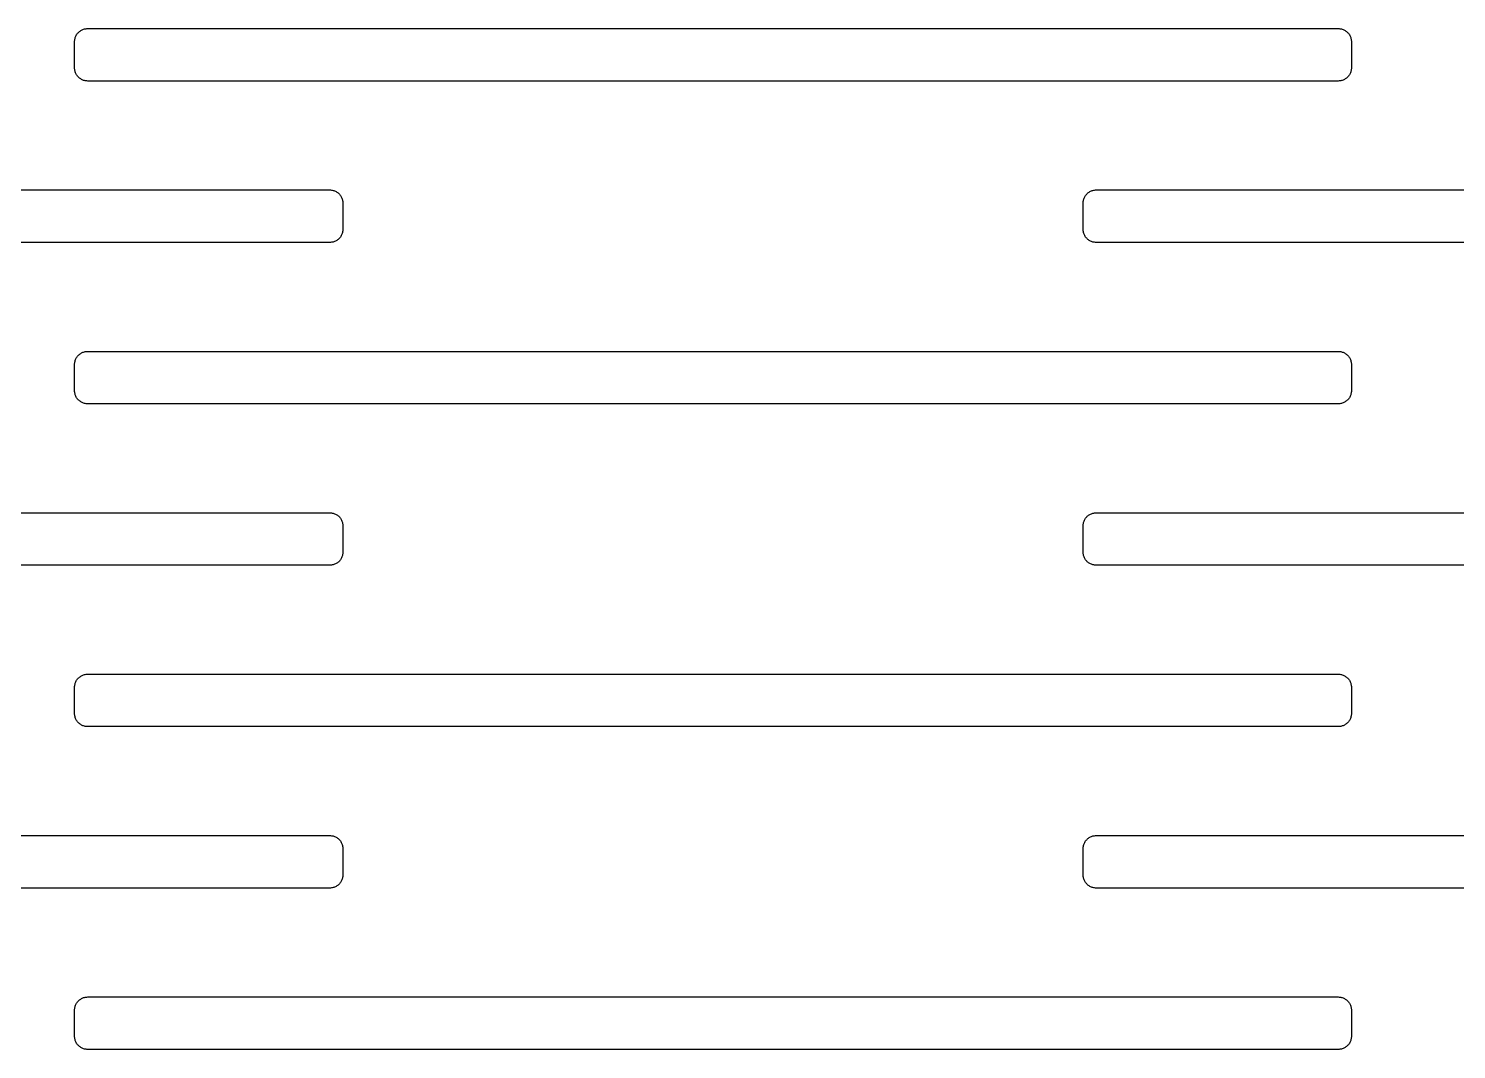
# Model space of a CAD drawing. Header units: metres. Extents: x -218 to 218, y -218 to 218.
# Drawn here: x -145.46 to -110.07, y -31.32 to -6.02 of the extents above; entities that cross this region are included whole.
import ezdxf

# ---------------------------------------------------------------- set-up
doc = ezdxf.new("R2010")
doc.units = ezdxf.units.M

msp = doc.modelspace()

# ---------------------------------------------------------------- linework, layer by layer
for p, q in [((-144.322, -6.32678), (-144.32, -6.30646)), ((-144.322, -6.3472), (-144.322, -6.32678)), ((-144.322, -6.99719), (-144.322, -6.3472)), ((-144.32, -6.30646), (-144.316, -6.2863)), ((-144.316, -6.2863), (-144.312, -6.26637)), ((-144.312, -6.26637), (-144.306, -6.24677)), ((-144.306, -6.24677), (-144.299, -6.22755)), ((-144.299, -6.22755), (-144.291, -6.20882)), ((-144.291, -6.20882), (-144.282, -6.19063)), ((-144.282, -6.19063), (-144.272, -6.17305)), ((-144.272, -6.17305), (-144.26, -6.15616)), ((-144.26, -6.15616), (-144.248, -6.14003)), ((-144.248, -6.14003), (-144.234, -6.12471)), ((-144.234, -6.12471), (-144.22, -6.11028)), ((-144.22, -6.11028), (-144.204, -6.09677)), ((-144.204, -6.09677), (-144.188, -6.08426)), ((-144.188, -6.08426), (-144.171, -6.07278)), ((-144.171, -6.07278), (-144.154, -6.06239)), ((-144.154, -6.06239), (-144.136, -6.05313)), ((-144.136, -6.05313), (-144.117, -6.04501)), ((-144.117, -6.04501), (-144.098, -6.0381)), ((-144.098, -6.0381), (-144.078, -6.03241)), ((-144.078, -6.03241), (-144.058, -6.02795)), ((-144.058, -6.02795), (-144.038, -6.02477)), ((-144.038, -6.02477), (-144.018, -6.02284)), ((-144.018, -6.02284), (-143.997, -6.0222)), ((-143.997, -6.0222), (-112.997, -6.0222)), ((-112.997, -6.0222), (-112.977, -6.02284)), ((-112.977, -6.02284), (-112.956, -6.02477)), ((-112.956, -6.02477), (-112.936, -6.02795)), ((-112.936, -6.02795), (-112.916, -6.03241)), ((-112.916, -6.03241), (-112.897, -6.0381)), ((-112.897, -6.0381), (-112.878, -6.04501)), ((-112.878, -6.04501), (-112.859, -6.05313)), ((-112.859, -6.05313), (-112.841, -6.06239)), ((-112.841, -6.06239), (-112.823, -6.07278)), ((-112.823, -6.07278), (-112.806, -6.08426)), ((-112.806, -6.08426), (-112.79, -6.09677)), ((-112.79, -6.09677), (-112.775, -6.11028)), ((-112.775, -6.11028), (-112.76, -6.12471)), ((-112.76, -6.12471), (-112.747, -6.14003)), ((-112.747, -6.14003), (-112.734, -6.15616)), ((-112.734, -6.15616), (-112.723, -6.17305)), ((-112.723, -6.17305), (-112.712, -6.19063)), ((-112.712, -6.19063), (-112.703, -6.20882)), ((-112.703, -6.20882), (-112.695, -6.22755)), ((-112.695, -6.22755), (-112.688, -6.24677)), ((-112.688, -6.24677), (-112.682, -6.26637)), ((-112.682, -6.26637), (-112.678, -6.2863)), ((-112.678, -6.2863), (-112.675, -6.30646)), ((-112.675, -6.30646), (-112.673, -6.32678)), ((-112.673, -6.32678), (-112.672, -6.3472)), ((-112.672, -6.3472), (-112.672, -6.99719)), ((-144.322, -7.01759), (-144.322, -6.99719)), ((-144.32, -7.03793), (-144.322, -7.01759)), ((-144.316, -7.05809), (-144.32, -7.03793)), ((-144.312, -7.07802), (-144.316, -7.05809)), ((-144.306, -7.09763), (-144.312, -7.07802)), ((-112.682, -7.07802), (-112.688, -7.09763)), ((-112.678, -7.05809), (-112.682, -7.07802)), ((-112.675, -7.03793), (-112.678, -7.05809)), ((-112.673, -7.01759), (-112.675, -7.03793)), ((-112.672, -6.99719), (-112.673, -7.01759)), ((-144.299, -7.11684), (-144.306, -7.09763)), ((-144.291, -7.13557), (-144.299, -7.11684)), ((-144.282, -7.15376), (-144.291, -7.13557)), ((-144.272, -7.17134), (-144.282, -7.15376)), ((-144.26, -7.18822), (-144.272, -7.17134)), ((-144.248, -7.20436), (-144.26, -7.18822)), ((-144.234, -7.21967), (-144.248, -7.20436)), ((-144.22, -7.23412), (-144.234, -7.21967)), ((-144.204, -7.2476), (-144.22, -7.23412)), ((-144.188, -7.26012), (-144.204, -7.2476)), ((-144.171, -7.27161), (-144.188, -7.26012)), ((-144.154, -7.282), (-144.171, -7.27161)), ((-144.136, -7.29126), (-144.154, -7.282)), ((-144.117, -7.29938), (-144.136, -7.29126)), ((-144.098, -7.30629), (-144.117, -7.29938)), ((-144.078, -7.31198), (-144.098, -7.30629)), ((-144.058, -7.31644), (-144.078, -7.31198)), ((-144.038, -7.31963), (-144.058, -7.31644)), ((-144.018, -7.32155), (-144.038, -7.31963)), ((-143.997, -7.32219), (-144.018, -7.32155)), ((-112.997, -7.32219), (-143.997, -7.32219)), ((-112.977, -7.32155), (-112.997, -7.32219)), ((-112.956, -7.31963), (-112.977, -7.32155)), ((-112.936, -7.31644), (-112.956, -7.31963)), ((-112.916, -7.31198), (-112.936, -7.31644)), ((-112.897, -7.30629), (-112.916, -7.31198)), ((-112.878, -7.29938), (-112.897, -7.30629)), ((-112.859, -7.29126), (-112.878, -7.29938)), ((-112.841, -7.282), (-112.859, -7.29126)), ((-112.823, -7.27161), (-112.841, -7.282)), ((-112.806, -7.26012), (-112.823, -7.27161)), ((-112.79, -7.2476), (-112.806, -7.26012)), ((-112.775, -7.23412), (-112.79, -7.2476)), ((-112.76, -7.21967), (-112.775, -7.23412)), ((-112.747, -7.20436), (-112.76, -7.21967)), ((-112.734, -7.18822), (-112.747, -7.20436)), ((-112.723, -7.17134), (-112.734, -7.18822)), ((-112.712, -7.15376), (-112.723, -7.17134)), ((-112.703, -7.13557), (-112.712, -7.15376)), ((-112.695, -7.11684), (-112.703, -7.13557)), ((-112.688, -7.09763), (-112.695, -7.11684)), ((-155.92, -10.0222), (-137.997, -10.0222)), ((-137.997, -10.0222), (-137.977, -10.0228)), ((-137.977, -10.0228), (-137.956, -10.0248)), ((-137.956, -10.0248), (-137.936, -10.028)), ((-137.936, -10.028), (-137.916, -10.0324)), ((-137.916, -10.0324), (-137.897, -10.0381)), ((-137.897, -10.0381), (-137.878, -10.045)), ((-137.878, -10.045), (-137.859, -10.0531)), ((-137.859, -10.0531), (-137.841, -10.0624)), ((-137.841, -10.0624), (-137.823, -10.0728)), ((-137.823, -10.0728), (-137.806, -10.0843)), ((-137.806, -10.0843), (-137.79, -10.0968)), ((-137.79, -10.0968), (-137.775, -10.1103)), ((-137.775, -10.1103), (-137.76, -10.1247)), ((-137.76, -10.1247), (-137.747, -10.14)), ((-137.747, -10.14), (-137.734, -10.1562)), ((-137.734, -10.1562), (-137.723, -10.173)), ((-137.723, -10.173), (-137.712, -10.1906)), ((-137.712, -10.1906), (-137.703, -10.2088)), ((-137.703, -10.2088), (-137.695, -10.2276)), ((-137.695, -10.2276), (-137.688, -10.2468)), ((-137.688, -10.2468), (-137.682, -10.2664)), ((-119.312, -10.2664), (-119.306, -10.2468)), ((-119.306, -10.2468), (-119.299, -10.2276)), ((-119.299, -10.2276), (-119.291, -10.2088)), ((-119.291, -10.2088), (-119.282, -10.1906)), ((-119.282, -10.1906), (-119.272, -10.173)), ((-119.272, -10.173), (-119.26, -10.1562)), ((-119.26, -10.1562), (-119.248, -10.14)), ((-119.248, -10.14), (-119.234, -10.1247)), ((-119.234, -10.1247), (-119.22, -10.1103)), ((-119.22, -10.1103), (-119.204, -10.0968)), ((-119.204, -10.0968), (-119.188, -10.0843)), ((-119.188, -10.0843), (-119.171, -10.0728)), ((-119.171, -10.0728), (-119.154, -10.0624)), ((-119.154, -10.0624), (-119.136, -10.0531)), ((-119.136, -10.0531), (-119.117, -10.045)), ((-119.117, -10.045), (-119.098, -10.0381)), ((-119.098, -10.0381), (-119.078, -10.0324)), ((-119.078, -10.0324), (-119.058, -10.028)), ((-119.058, -10.028), (-119.038, -10.0248)), ((-119.038, -10.0248), (-119.018, -10.0228)), ((-119.018, -10.0228), (-118.997, -10.0222)), ((-118.997, -10.0222), (-87.9972, -10.0222)), ((-137.682, -10.2664), (-137.678, -10.2863)), ((-137.678, -10.2863), (-137.675, -10.3065)), ((-137.675, -10.3065), (-137.673, -10.3268)), ((-137.673, -10.3268), (-137.672, -10.3472)), ((-137.672, -10.3472), (-137.672, -10.9972)), ((-119.322, -10.3268), (-119.32, -10.3065)), ((-119.322, -10.3472), (-119.322, -10.3268)), ((-119.322, -10.9972), (-119.322, -10.3472)), ((-119.32, -10.3065), (-119.316, -10.2863)), ((-119.316, -10.2863), (-119.312, -10.2664)), ((-137.997, -11.3222), (-155.797, -11.3222)), ((-137.977, -11.3215), (-137.997, -11.3222)), ((-137.956, -11.3196), (-137.977, -11.3215)), ((-137.936, -11.3164), (-137.956, -11.3196)), ((-137.916, -11.312), (-137.936, -11.3164)), ((-137.897, -11.3063), (-137.916, -11.312)), ((-137.878, -11.2994), (-137.897, -11.3063)), ((-137.859, -11.2913), (-137.878, -11.2994)), ((-137.841, -11.282), (-137.859, -11.2913)), ((-137.823, -11.2716), (-137.841, -11.282)), ((-137.806, -11.2601), (-137.823, -11.2716)), ((-137.79, -11.2476), (-137.806, -11.2601)), ((-137.775, -11.2341), (-137.79, -11.2476)), ((-137.76, -11.2197), (-137.775, -11.2341)), ((-137.747, -11.2044), (-137.76, -11.2197)), ((-137.734, -11.1882), (-137.747, -11.2044)), ((-137.723, -11.1713), (-137.734, -11.1882)), ((-137.712, -11.1538), (-137.723, -11.1713)), ((-137.703, -11.1356), (-137.712, -11.1538)), ((-137.695, -11.1168), (-137.703, -11.1356)), ((-137.688, -11.0976), (-137.695, -11.1168)), ((-137.682, -11.078), (-137.688, -11.0976)), ((-137.678, -11.0581), (-137.682, -11.078)), ((-137.675, -11.0379), (-137.678, -11.0581)), ((-137.673, -11.0176), (-137.675, -11.0379)), ((-137.672, -10.9972), (-137.673, -11.0176)), ((-119.322, -11.0176), (-119.322, -10.9972)), ((-119.32, -11.0379), (-119.322, -11.0176)), ((-119.316, -11.0581), (-119.32, -11.0379)), ((-119.312, -11.078), (-119.316, -11.0581)), ((-119.306, -11.0976), (-119.312, -11.078)), ((-119.299, -11.1168), (-119.306, -11.0976)), ((-119.291, -11.1356), (-119.299, -11.1168)), ((-119.282, -11.1538), (-119.291, -11.1356)), ((-119.272, -11.1713), (-119.282, -11.1538)), ((-119.26, -11.1882), (-119.272, -11.1713)), ((-119.248, -11.2044), (-119.26, -11.1882)), ((-119.234, -11.2197), (-119.248, -11.2044)), ((-119.22, -11.2341), (-119.234, -11.2197)), ((-119.204, -11.2476), (-119.22, -11.2341)), ((-119.188, -11.2601), (-119.204, -11.2476)), ((-119.171, -11.2716), (-119.188, -11.2601)), ((-119.154, -11.282), (-119.171, -11.2716)), ((-119.136, -11.2913), (-119.154, -11.282)), ((-119.117, -11.2994), (-119.136, -11.2913)), ((-119.098, -11.3063), (-119.117, -11.2994)), ((-119.078, -11.312), (-119.098, -11.3063)), ((-119.058, -11.3164), (-119.078, -11.312)), ((-119.038, -11.3196), (-119.058, -11.3164)), ((-119.018, -11.3215), (-119.038, -11.3196)), ((-118.997, -11.3222), (-119.018, -11.3215)), ((-87.9972, -11.3222), (-118.997, -11.3222)), ((-144.272, -14.173), (-144.26, -14.1562)), ((-144.26, -14.1562), (-144.248, -14.14)), ((-144.248, -14.14), (-144.234, -14.1247)), ((-144.234, -14.1247), (-144.22, -14.1103)), ((-144.22, -14.1103), (-144.204, -14.0968)), ((-144.204, -14.0968), (-144.188, -14.0843)), ((-144.188, -14.0843), (-144.171, -14.0728)), ((-144.171, -14.0728), (-144.154, -14.0624)), ((-144.154, -14.0624), (-144.136, -14.0531)), ((-144.136, -14.0531), (-144.117, -14.045)), ((-144.117, -14.045), (-144.098, -14.0381)), ((-144.098, -14.0381), (-144.078, -14.0324)), ((-144.078, -14.0324), (-144.058, -14.028)), ((-144.058, -14.028), (-144.038, -14.0248)), ((-144.038, -14.0248), (-144.018, -14.0228)), ((-144.018, -14.0228), (-143.997, -14.0222)), ((-143.997, -14.0222), (-112.997, -14.0222)), ((-112.997, -14.0222), (-112.977, -14.0228)), ((-112.977, -14.0228), (-112.956, -14.0248)), ((-112.956, -14.0248), (-112.936, -14.028)), ((-112.936, -14.028), (-112.916, -14.0324)), ((-112.916, -14.0324), (-112.897, -14.0381)), ((-112.897, -14.0381), (-112.878, -14.045)), ((-112.878, -14.045), (-112.859, -14.0531)), ((-112.859, -14.0531), (-112.841, -14.0624)), ((-112.841, -14.0624), (-112.823, -14.0728)), ((-112.823, -14.0728), (-112.806, -14.0843)), ((-112.806, -14.0843), (-112.79, -14.0968)), ((-112.79, -14.0968), (-112.775, -14.1103)), ((-112.775, -14.1103), (-112.76, -14.1247)), ((-112.76, -14.1247), (-112.747, -14.14)), ((-112.747, -14.14), (-112.734, -14.1562)), ((-112.734, -14.1562), (-112.723, -14.173)), ((-144.322, -14.3268), (-144.32, -14.3065)), ((-144.322, -14.3472), (-144.322, -14.3268)), ((-144.322, -14.9972), (-144.322, -14.3472)), ((-144.32, -14.3065), (-144.316, -14.2863)), ((-144.316, -14.2863), (-144.312, -14.2664)), ((-144.312, -14.2664), (-144.306, -14.2468)), ((-144.306, -14.2468), (-144.299, -14.2276)), ((-144.299, -14.2276), (-144.291, -14.2088)), ((-144.291, -14.2088), (-144.282, -14.1906)), ((-144.282, -14.1906), (-144.272, -14.173)), ((-112.723, -14.173), (-112.712, -14.1906)), ((-112.712, -14.1906), (-112.703, -14.2088)), ((-112.703, -14.2088), (-112.695, -14.2276)), ((-112.695, -14.2276), (-112.688, -14.2468)), ((-112.688, -14.2468), (-112.682, -14.2664)), ((-112.682, -14.2664), (-112.678, -14.2863)), ((-112.678, -14.2863), (-112.675, -14.3065)), ((-112.675, -14.3065), (-112.673, -14.3268)), ((-112.673, -14.3268), (-112.672, -14.3472)), ((-112.672, -14.3472), (-112.672, -14.9972)), ((-144.322, -15.0176), (-144.322, -14.9972)), ((-144.32, -15.0379), (-144.322, -15.0176)), ((-144.316, -15.0581), (-144.32, -15.0379)), ((-144.312, -15.078), (-144.316, -15.0581)), ((-144.306, -15.0976), (-144.312, -15.078)), ((-144.299, -15.1168), (-144.306, -15.0976)), ((-144.291, -15.1356), (-144.299, -15.1168)), ((-144.282, -15.1538), (-144.291, -15.1356)), ((-144.272, -15.1713), (-144.282, -15.1538)), ((-144.26, -15.1882), (-144.272, -15.1713)), ((-144.248, -15.2044), (-144.26, -15.1882)), ((-144.234, -15.2197), (-144.248, -15.2044)), ((-144.22, -15.2341), (-144.234, -15.2197)), ((-112.76, -15.2197), (-112.775, -15.2341)), ((-112.747, -15.2044), (-112.76, -15.2197)), ((-112.734, -15.1882), (-112.747, -15.2044)), ((-112.723, -15.1713), (-112.734, -15.1882)), ((-112.712, -15.1538), (-112.723, -15.1713)), ((-112.703, -15.1356), (-112.712, -15.1538)), ((-112.695, -15.1168), (-112.703, -15.1356)), ((-112.688, -15.0976), (-112.695, -15.1168)), ((-112.682, -15.078), (-112.688, -15.0976)), ((-112.678, -15.0581), (-112.682, -15.078)), ((-112.675, -15.0379), (-112.678, -15.0581)), ((-112.673, -15.0176), (-112.675, -15.0379)), ((-112.672, -14.9972), (-112.673, -15.0176)), ((-144.204, -15.2476), (-144.22, -15.2341)), ((-144.188, -15.2601), (-144.204, -15.2476)), ((-144.171, -15.2716), (-144.188, -15.2601)), ((-144.154, -15.282), (-144.171, -15.2716)), ((-144.136, -15.2913), (-144.154, -15.282)), ((-144.117, -15.2994), (-144.136, -15.2913)), ((-144.098, -15.3063), (-144.117, -15.2994)), ((-144.078, -15.312), (-144.098, -15.3063)), ((-144.058, -15.3164), (-144.078, -15.312)), ((-144.038, -15.3196), (-144.058, -15.3164)), ((-144.018, -15.3215), (-144.038, -15.3196)), ((-143.997, -15.3222), (-144.018, -15.3215)), ((-112.997, -15.3222), (-143.997, -15.3222)), ((-112.977, -15.3215), (-112.997, -15.3222)), ((-112.956, -15.3196), (-112.977, -15.3215)), ((-112.936, -15.3164), (-112.956, -15.3196)), ((-112.916, -15.312), (-112.936, -15.3164)), ((-112.897, -15.3063), (-112.916, -15.312)), ((-112.878, -15.2994), (-112.897, -15.3063)), ((-112.859, -15.2913), (-112.878, -15.2994)), ((-112.841, -15.282), (-112.859, -15.2913)), ((-112.823, -15.2716), (-112.841, -15.282)), ((-112.806, -15.2601), (-112.823, -15.2716)), ((-112.79, -15.2476), (-112.806, -15.2601)), ((-112.775, -15.2341), (-112.79, -15.2476)), ((-155.163, -18.0222), (-137.997, -18.0222)), ((-137.997, -18.0222), (-137.977, -18.0228)), ((-137.977, -18.0228), (-137.956, -18.0248)), ((-137.956, -18.0248), (-137.936, -18.028)), ((-137.936, -18.028), (-137.916, -18.0324)), ((-137.916, -18.0324), (-137.897, -18.0381)), ((-137.897, -18.0381), (-137.878, -18.045)), ((-137.878, -18.045), (-137.859, -18.0531)), ((-119.136, -18.0531), (-119.117, -18.045)), ((-119.117, -18.045), (-119.098, -18.0381)), ((-119.098, -18.0381), (-119.078, -18.0324)), ((-119.078, -18.0324), (-119.058, -18.028)), ((-119.058, -18.028), (-119.038, -18.0248)), ((-119.038, -18.0248), (-119.018, -18.0228)), ((-119.018, -18.0228), (-118.997, -18.0222)), ((-118.997, -18.0222), (-87.9972, -18.0222)), ((-137.859, -18.0531), (-137.841, -18.0624)), ((-137.841, -18.0624), (-137.823, -18.0728)), ((-137.823, -18.0728), (-137.806, -18.0843)), ((-137.806, -18.0843), (-137.79, -18.0968)), ((-137.79, -18.0968), (-137.775, -18.1103)), ((-137.775, -18.1103), (-137.76, -18.1247)), ((-137.76, -18.1247), (-137.747, -18.14)), ((-137.747, -18.14), (-137.734, -18.1562)), ((-137.734, -18.1562), (-137.723, -18.173)), ((-137.723, -18.173), (-137.712, -18.1906)), ((-137.712, -18.1906), (-137.703, -18.2088)), ((-137.703, -18.2088), (-137.695, -18.2276)), ((-137.695, -18.2276), (-137.688, -18.2468)), ((-137.688, -18.2468), (-137.682, -18.2664)), ((-137.682, -18.2664), (-137.678, -18.2863)), ((-137.678, -18.2863), (-137.675, -18.3065)), ((-137.675, -18.3065), (-137.673, -18.3268)), ((-137.673, -18.3268), (-137.672, -18.3472)), ((-137.672, -18.3472), (-137.672, -18.9972)), ((-119.322, -18.3268), (-119.32, -18.3065)), ((-119.322, -18.3472), (-119.322, -18.3268)), ((-119.322, -18.9972), (-119.322, -18.3472)), ((-119.32, -18.3065), (-119.316, -18.2863)), ((-119.316, -18.2863), (-119.312, -18.2664)), ((-119.312, -18.2664), (-119.306, -18.2468)), ((-119.306, -18.2468), (-119.299, -18.2276)), ((-119.299, -18.2276), (-119.291, -18.2088)), ((-119.291, -18.2088), (-119.282, -18.1906)), ((-119.282, -18.1906), (-119.272, -18.173)), ((-119.272, -18.173), (-119.26, -18.1562)), ((-119.26, -18.1562), (-119.248, -18.14)), ((-119.248, -18.14), (-119.234, -18.1247)), ((-119.234, -18.1247), (-119.22, -18.1103)), ((-119.22, -18.1103), (-119.204, -18.0968)), ((-119.204, -18.0968), (-119.188, -18.0843)), ((-119.188, -18.0843), (-119.171, -18.0728)), ((-119.171, -18.0728), (-119.154, -18.0624)), ((-119.154, -18.0624), (-119.136, -18.0531)), ((-137.688, -19.0976), (-137.695, -19.1168)), ((-137.682, -19.078), (-137.688, -19.0976)), ((-137.678, -19.0581), (-137.682, -19.078)), ((-137.675, -19.0379), (-137.678, -19.0581)), ((-137.673, -19.0176), (-137.675, -19.0379)), ((-137.672, -18.9972), (-137.673, -19.0176)), ((-119.322, -19.0176), (-119.322, -18.9972)), ((-119.32, -19.0379), (-119.322, -19.0176)), ((-119.316, -19.0581), (-119.32, -19.0379)), ((-119.312, -19.078), (-119.316, -19.0581)), ((-119.306, -19.0976), (-119.312, -19.078)), ((-119.299, -19.1168), (-119.306, -19.0976)), ((-137.997, -19.3222), (-155.04, -19.3222)), ((-137.977, -19.3215), (-137.997, -19.3222)), ((-137.956, -19.3196), (-137.977, -19.3215)), ((-137.936, -19.3164), (-137.956, -19.3196)), ((-137.916, -19.312), (-137.936, -19.3164)), ((-137.897, -19.3063), (-137.916, -19.312)), ((-137.878, -19.2994), (-137.897, -19.3063)), ((-137.859, -19.2913), (-137.878, -19.2994)), ((-137.841, -19.282), (-137.859, -19.2913)), ((-137.823, -19.2716), (-137.841, -19.282)), ((-137.806, -19.2601), (-137.823, -19.2716)), ((-137.79, -19.2476), (-137.806, -19.2601)), ((-137.775, -19.2341), (-137.79, -19.2476)), ((-137.76, -19.2197), (-137.775, -19.2341)), ((-137.747, -19.2044), (-137.76, -19.2197)), ((-137.734, -19.1882), (-137.747, -19.2044)), ((-137.723, -19.1713), (-137.734, -19.1882)), ((-137.712, -19.1538), (-137.723, -19.1713)), ((-137.703, -19.1356), (-137.712, -19.1538)), ((-137.695, -19.1168), (-137.703, -19.1356)), ((-119.291, -19.1356), (-119.299, -19.1168)), ((-119.282, -19.1538), (-119.291, -19.1356)), ((-119.272, -19.1713), (-119.282, -19.1538)), ((-119.26, -19.1882), (-119.272, -19.1713)), ((-119.248, -19.2044), (-119.26, -19.1882)), ((-119.234, -19.2197), (-119.248, -19.2044)), ((-119.22, -19.2341), (-119.234, -19.2197)), ((-119.204, -19.2476), (-119.22, -19.2341)), ((-119.188, -19.2601), (-119.204, -19.2476)), ((-119.171, -19.2716), (-119.188, -19.2601)), ((-119.154, -19.282), (-119.171, -19.2716)), ((-119.136, -19.2913), (-119.154, -19.282)), ((-119.117, -19.2994), (-119.136, -19.2913)), ((-119.098, -19.3063), (-119.117, -19.2994)), ((-119.078, -19.312), (-119.098, -19.3063)), ((-119.058, -19.3164), (-119.078, -19.312)), ((-119.038, -19.3196), (-119.058, -19.3164)), ((-119.018, -19.3215), (-119.038, -19.3196)), ((-118.997, -19.3222), (-119.018, -19.3215)), ((-87.9972, -19.3222), (-118.997, -19.3222)), ((-144.32, -22.3065), (-144.316, -22.2863)), ((-144.316, -22.2863), (-144.312, -22.2664)), ((-144.312, -22.2664), (-144.306, -22.2468)), ((-144.306, -22.2468), (-144.299, -22.2276)), ((-144.299, -22.2276), (-144.291, -22.2088)), ((-144.291, -22.2088), (-144.282, -22.1906)), ((-144.282, -22.1906), (-144.272, -22.173)), ((-144.272, -22.173), (-144.26, -22.1562)), ((-144.26, -22.1562), (-144.248, -22.14)), ((-144.248, -22.14), (-144.234, -22.1247)), ((-144.234, -22.1247), (-144.22, -22.1103)), ((-144.22, -22.1103), (-144.204, -22.0968)), ((-144.204, -22.0968), (-144.188, -22.0843)), ((-144.188, -22.0843), (-144.171, -22.0728)), ((-144.171, -22.0728), (-144.154, -22.0624)), ((-144.154, -22.0624), (-144.136, -22.0531)), ((-144.136, -22.0531), (-144.117, -22.045)), ((-144.117, -22.045), (-144.098, -22.0381)), ((-144.098, -22.0381), (-144.078, -22.0324)), ((-144.078, -22.0324), (-144.058, -22.028)), ((-144.058, -22.028), (-144.038, -22.0248)), ((-144.038, -22.0248), (-144.018, -22.0228)), ((-144.018, -22.0228), (-143.997, -22.0222)), ((-143.997, -22.0222), (-112.997, -22.0222)), ((-112.997, -22.0222), (-112.977, -22.0228)), ((-112.977, -22.0228), (-112.956, -22.0248)), ((-112.956, -22.0248), (-112.936, -22.028)), ((-112.936, -22.028), (-112.916, -22.0324)), ((-112.916, -22.0324), (-112.897, -22.0381)), ((-112.897, -22.0381), (-112.878, -22.045)), ((-112.878, -22.045), (-112.859, -22.0531)), ((-112.859, -22.0531), (-112.841, -22.0624)), ((-112.841, -22.0624), (-112.823, -22.0728)), ((-112.823, -22.0728), (-112.806, -22.0843)), ((-112.806, -22.0843), (-112.79, -22.0968)), ((-112.79, -22.0968), (-112.775, -22.1103)), ((-112.775, -22.1103), (-112.76, -22.1247)), ((-112.76, -22.1247), (-112.747, -22.14)), ((-112.747, -22.14), (-112.734, -22.1562)), ((-112.734, -22.1562), (-112.723, -22.173)), ((-112.723, -22.173), (-112.712, -22.1906)), ((-112.712, -22.1906), (-112.703, -22.2088)), ((-112.703, -22.2088), (-112.695, -22.2276)), ((-112.695, -22.2276), (-112.688, -22.2468)), ((-112.688, -22.2468), (-112.682, -22.2664)), ((-112.682, -22.2664), (-112.678, -22.2863)), ((-112.678, -22.2863), (-112.675, -22.3065)), ((-144.322, -22.3268), (-144.32, -22.3065)), ((-144.322, -22.3472), (-144.322, -22.3268)), ((-144.322, -22.9972), (-144.322, -22.3472)), ((-112.675, -22.3065), (-112.673, -22.3268)), ((-112.673, -22.3268), (-112.672, -22.3472)), ((-112.672, -22.3472), (-112.672, -22.9972)), ((-144.322, -23.0176), (-144.322, -22.9972)), ((-112.672, -22.9972), (-112.673, -23.0176)), ((-144.32, -23.0379), (-144.322, -23.0176)), ((-144.316, -23.0581), (-144.32, -23.0379)), ((-144.312, -23.078), (-144.316, -23.0581)), ((-144.306, -23.0976), (-144.312, -23.078)), ((-144.299, -23.1168), (-144.306, -23.0976)), ((-144.291, -23.1356), (-144.299, -23.1168)), ((-144.282, -23.1538), (-144.291, -23.1356)), ((-144.272, -23.1713), (-144.282, -23.1538)), ((-144.26, -23.1882), (-144.272, -23.1713)), ((-144.248, -23.2044), (-144.26, -23.1882)), ((-144.234, -23.2197), (-144.248, -23.2044)), ((-144.22, -23.2341), (-144.234, -23.2197)), ((-144.204, -23.2476), (-144.22, -23.2341)), ((-144.188, -23.2601), (-144.204, -23.2476)), ((-144.171, -23.2716), (-144.188, -23.2601)), ((-144.154, -23.282), (-144.171, -23.2716)), ((-144.136, -23.2913), (-144.154, -23.282)), ((-144.117, -23.2994), (-144.136, -23.2913)), ((-144.098, -23.3063), (-144.117, -23.2994)), ((-144.078, -23.312), (-144.098, -23.3063)), ((-144.058, -23.3164), (-144.078, -23.312)), ((-144.038, -23.3196), (-144.058, -23.3164)), ((-144.018, -23.3215), (-144.038, -23.3196)), ((-143.997, -23.3222), (-144.018, -23.3215)), ((-112.997, -23.3222), (-143.997, -23.3222)), ((-112.977, -23.3215), (-112.997, -23.3222)), ((-112.956, -23.3196), (-112.977, -23.3215)), ((-112.936, -23.3164), (-112.956, -23.3196)), ((-112.916, -23.312), (-112.936, -23.3164)), ((-112.897, -23.3063), (-112.916, -23.312)), ((-112.878, -23.2994), (-112.897, -23.3063)), ((-112.859, -23.2913), (-112.878, -23.2994)), ((-112.841, -23.282), (-112.859, -23.2913)), ((-112.823, -23.2716), (-112.841, -23.282)), ((-112.806, -23.2601), (-112.823, -23.2716)), ((-112.79, -23.2476), (-112.806, -23.2601)), ((-112.775, -23.2341), (-112.79, -23.2476)), ((-112.76, -23.2197), (-112.775, -23.2341)), ((-112.747, -23.2044), (-112.76, -23.2197)), ((-112.734, -23.1882), (-112.747, -23.2044)), ((-112.723, -23.1713), (-112.734, -23.1882)), ((-112.712, -23.1538), (-112.723, -23.1713)), ((-112.703, -23.1356), (-112.712, -23.1538)), ((-112.695, -23.1168), (-112.703, -23.1356)), ((-112.688, -23.0976), (-112.695, -23.1168)), ((-112.682, -23.078), (-112.688, -23.0976)), ((-112.678, -23.0581), (-112.682, -23.078)), ((-112.675, -23.0379), (-112.678, -23.0581)), ((-112.673, -23.0176), (-112.675, -23.0379)), ((-153.996, -26.0222), (-137.997, -26.0222)), ((-137.997, -26.0222), (-137.977, -26.0228)), ((-137.977, -26.0228), (-137.956, -26.0248)), ((-137.956, -26.0248), (-137.936, -26.028)), ((-137.936, -26.028), (-137.916, -26.0324)), ((-137.916, -26.0324), (-137.897, -26.0381)), ((-137.897, -26.0381), (-137.878, -26.045)), ((-137.878, -26.045), (-137.859, -26.0531)), ((-137.859, -26.0531), (-137.841, -26.0624)), ((-137.841, -26.0624), (-137.823, -26.0728)), ((-137.823, -26.0728), (-137.806, -26.0843)), ((-137.806, -26.0843), (-137.79, -26.0968)), ((-137.79, -26.0968), (-137.775, -26.1103)), ((-137.775, -26.1103), (-137.76, -26.1247)), ((-137.76, -26.1247), (-137.747, -26.14)), ((-137.747, -26.14), (-137.734, -26.1562)), ((-137.734, -26.1562), (-137.723, -26.173)), ((-137.723, -26.173), (-137.712, -26.1906)), ((-137.712, -26.1906), (-137.703, -26.2088)), ((-119.291, -26.2088), (-119.282, -26.1906)), ((-119.282, -26.1906), (-119.272, -26.173)), ((-119.272, -26.173), (-119.26, -26.1562)), ((-119.26, -26.1562), (-119.248, -26.14)), ((-119.248, -26.14), (-119.234, -26.1247)), ((-119.234, -26.1247), (-119.22, -26.1103)), ((-119.22, -26.1103), (-119.204, -26.0968)), ((-119.204, -26.0968), (-119.188, -26.0843)), ((-119.188, -26.0843), (-119.171, -26.0728)), ((-119.171, -26.0728), (-119.154, -26.0624)), ((-119.154, -26.0624), (-119.136, -26.0531)), ((-119.136, -26.0531), (-119.117, -26.045)), ((-119.117, -26.045), (-119.098, -26.0381)), ((-119.098, -26.0381), (-119.078, -26.0324)), ((-119.078, -26.0324), (-119.058, -26.028)), ((-119.058, -26.028), (-119.038, -26.0248)), ((-119.038, -26.0248), (-119.018, -26.0228)), ((-119.018, -26.0228), (-118.997, -26.0222)), ((-118.997, -26.0222), (-87.9972, -26.0222)), ((-137.703, -26.2088), (-137.695, -26.2276)), ((-137.695, -26.2276), (-137.688, -26.2468)), ((-137.688, -26.2468), (-137.682, -26.2664)), ((-137.682, -26.2664), (-137.678, -26.2863)), ((-137.678, -26.2863), (-137.675, -26.3065)), ((-137.675, -26.3065), (-137.673, -26.3268)), ((-137.673, -26.3268), (-137.672, -26.3472)), ((-137.672, -26.3472), (-137.672, -26.9972)), ((-119.322, -26.3268), (-119.32, -26.3065)), ((-119.322, -26.3472), (-119.322, -26.3268)), ((-119.322, -26.9972), (-119.322, -26.3472)), ((-119.32, -26.3065), (-119.316, -26.2863)), ((-119.316, -26.2863), (-119.312, -26.2664)), ((-119.312, -26.2664), (-119.306, -26.2468)), ((-119.306, -26.2468), (-119.299, -26.2276)), ((-119.299, -26.2276), (-119.291, -26.2088)), ((-137.79, -27.2476), (-137.806, -27.2601)), ((-137.775, -27.2341), (-137.79, -27.2476)), ((-137.76, -27.2197), (-137.775, -27.2341)), ((-137.747, -27.2044), (-137.76, -27.2197)), ((-137.734, -27.1882), (-137.747, -27.2044)), ((-137.723, -27.1713), (-137.734, -27.1882)), ((-137.712, -27.1538), (-137.723, -27.1713)), ((-137.703, -27.1356), (-137.712, -27.1538)), ((-137.695, -27.1168), (-137.703, -27.1356)), ((-137.688, -27.0976), (-137.695, -27.1168)), ((-137.682, -27.078), (-137.688, -27.0976)), ((-137.678, -27.0581), (-137.682, -27.078)), ((-137.675, -27.0379), (-137.678, -27.0581)), ((-137.673, -27.0176), (-137.675, -27.0379)), ((-137.672, -26.9972), (-137.673, -27.0176)), ((-119.322, -27.0176), (-119.322, -26.9972)), ((-119.32, -27.0379), (-119.322, -27.0176)), ((-119.316, -27.0581), (-119.32, -27.0379)), ((-119.312, -27.078), (-119.316, -27.0581)), ((-119.306, -27.0976), (-119.312, -27.078)), ((-119.299, -27.1168), (-119.306, -27.0976)), ((-119.291, -27.1356), (-119.299, -27.1168)), ((-119.282, -27.1538), (-119.291, -27.1356)), ((-119.272, -27.1713), (-119.282, -27.1538)), ((-119.26, -27.1882), (-119.272, -27.1713)), ((-119.248, -27.2044), (-119.26, -27.1882)), ((-119.234, -27.2197), (-119.248, -27.2044)), ((-119.22, -27.2341), (-119.234, -27.2197)), ((-119.204, -27.2476), (-119.22, -27.2341)), ((-119.188, -27.2601), (-119.204, -27.2476)), ((-137.997, -27.3222), (-153.79, -27.3222)), ((-137.977, -27.3215), (-137.997, -27.3222)), ((-137.956, -27.3196), (-137.977, -27.3215)), ((-137.936, -27.3164), (-137.956, -27.3196)), ((-137.916, -27.312), (-137.936, -27.3164)), ((-137.897, -27.3063), (-137.916, -27.312)), ((-137.878, -27.2994), (-137.897, -27.3063)), ((-137.859, -27.2913), (-137.878, -27.2994)), ((-137.841, -27.282), (-137.859, -27.2913)), ((-137.823, -27.2716), (-137.841, -27.282)), ((-137.806, -27.2601), (-137.823, -27.2716)), ((-119.171, -27.2716), (-119.188, -27.2601)), ((-119.154, -27.282), (-119.171, -27.2716)), ((-119.136, -27.2913), (-119.154, -27.282)), ((-119.117, -27.2994), (-119.136, -27.2913)), ((-119.098, -27.3063), (-119.117, -27.2994)), ((-119.078, -27.312), (-119.098, -27.3063)), ((-119.058, -27.3164), (-119.078, -27.312)), ((-119.038, -27.3196), (-119.058, -27.3164)), ((-119.018, -27.3215), (-119.038, -27.3196)), ((-118.997, -27.3222), (-119.018, -27.3215)), ((-87.9972, -27.3222), (-118.997, -27.3222)), ((-144.204, -30.0968), (-144.188, -30.0843)), ((-144.188, -30.0843), (-144.171, -30.0728)), ((-144.171, -30.0728), (-144.154, -30.0624)), ((-144.154, -30.0624), (-144.136, -30.0531)), ((-144.136, -30.0531), (-144.117, -30.045)), ((-144.117, -30.045), (-144.098, -30.0381)), ((-144.098, -30.0381), (-144.078, -30.0324)), ((-144.078, -30.0324), (-144.058, -30.028)), ((-144.058, -30.028), (-144.038, -30.0248)), ((-144.038, -30.0248), (-144.018, -30.0228)), ((-144.018, -30.0228), (-143.997, -30.0222)), ((-143.997, -30.0222), (-112.997, -30.0222)), ((-112.997, -30.0222), (-112.977, -30.0228)), ((-112.977, -30.0228), (-112.956, -30.0248)), ((-112.956, -30.0248), (-112.936, -30.028)), ((-112.936, -30.028), (-112.916, -30.0324)), ((-112.916, -30.0324), (-112.897, -30.0381)), ((-112.897, -30.0381), (-112.878, -30.045)), ((-112.878, -30.045), (-112.859, -30.0531)), ((-112.859, -30.0531), (-112.841, -30.0624)), ((-112.841, -30.0624), (-112.823, -30.0728)), ((-112.823, -30.0728), (-112.806, -30.0843)), ((-112.806, -30.0843), (-112.79, -30.0968)), ((-144.322, -30.3268), (-144.32, -30.3065)), ((-144.322, -30.3472), (-144.322, -30.3268)), ((-144.322, -30.9972), (-144.322, -30.3472)), ((-144.32, -30.3065), (-144.316, -30.2863)), ((-144.316, -30.2863), (-144.312, -30.2664)), ((-144.312, -30.2664), (-144.306, -30.2468)), ((-144.306, -30.2468), (-144.299, -30.2276)), ((-144.299, -30.2276), (-144.291, -30.2088)), ((-144.291, -30.2088), (-144.282, -30.1906)), ((-144.282, -30.1906), (-144.272, -30.173)), ((-144.272, -30.173), (-144.26, -30.1562)), ((-144.26, -30.1562), (-144.248, -30.14)), ((-144.248, -30.14), (-144.234, -30.1247)), ((-144.234, -30.1247), (-144.22, -30.1103)), ((-144.22, -30.1103), (-144.204, -30.0968)), ((-112.79, -30.0968), (-112.775, -30.1103)), ((-112.775, -30.1103), (-112.76, -30.1247)), ((-112.76, -30.1247), (-112.747, -30.14)), ((-112.747, -30.14), (-112.734, -30.1562)), ((-112.734, -30.1562), (-112.723, -30.173)), ((-112.723, -30.173), (-112.712, -30.1906)), ((-112.712, -30.1906), (-112.703, -30.2088)), ((-112.703, -30.2088), (-112.695, -30.2276)), ((-112.695, -30.2276), (-112.688, -30.2468)), ((-112.688, -30.2468), (-112.682, -30.2664)), ((-112.682, -30.2664), (-112.678, -30.2863)), ((-112.678, -30.2863), (-112.675, -30.3065)), ((-112.675, -30.3065), (-112.673, -30.3268)), ((-112.673, -30.3268), (-112.672, -30.3472)), ((-112.672, -30.3472), (-112.672, -30.9972)), ((-144.322, -31.0176), (-144.322, -30.9972)), ((-144.32, -31.0379), (-144.322, -31.0176)), ((-144.316, -31.0581), (-144.32, -31.0379)), ((-144.312, -31.078), (-144.316, -31.0581)), ((-144.306, -31.0976), (-144.312, -31.078)), ((-144.299, -31.1168), (-144.306, -31.0976)), ((-144.291, -31.1356), (-144.299, -31.1168)), ((-144.282, -31.1538), (-144.291, -31.1356)), ((-112.703, -31.1356), (-112.712, -31.1538)), ((-112.695, -31.1168), (-112.703, -31.1356)), ((-112.688, -31.0976), (-112.695, -31.1168)), ((-112.682, -31.078), (-112.688, -31.0976)), ((-112.678, -31.0581), (-112.682, -31.078)), ((-112.675, -31.0379), (-112.678, -31.0581)), ((-112.673, -31.0176), (-112.675, -31.0379)), ((-112.672, -30.9972), (-112.673, -31.0176)), ((-144.272, -31.1713), (-144.282, -31.1538)), ((-144.26, -31.1882), (-144.272, -31.1713)), ((-144.248, -31.2044), (-144.26, -31.1882)), ((-144.234, -31.2197), (-144.248, -31.2044)), ((-144.22, -31.2341), (-144.234, -31.2197)), ((-144.204, -31.2476), (-144.22, -31.2341)), ((-144.188, -31.2601), (-144.204, -31.2476)), ((-144.171, -31.2716), (-144.188, -31.2601)), ((-144.154, -31.282), (-144.171, -31.2716)), ((-144.136, -31.2913), (-144.154, -31.282)), ((-144.117, -31.2994), (-144.136, -31.2913)), ((-144.098, -31.3063), (-144.117, -31.2994)), ((-144.078, -31.312), (-144.098, -31.3063)), ((-144.058, -31.3164), (-144.078, -31.312)), ((-144.038, -31.3196), (-144.058, -31.3164)), ((-144.018, -31.3215), (-144.038, -31.3196)), ((-143.997, -31.3222), (-144.018, -31.3215)), ((-112.997, -31.3222), (-143.997, -31.3222)), ((-112.977, -31.3215), (-112.997, -31.3222)), ((-112.956, -31.3196), (-112.977, -31.3215)), ((-112.936, -31.3164), (-112.956, -31.3196)), ((-112.916, -31.312), (-112.936, -31.3164)), ((-112.897, -31.3063), (-112.916, -31.312)), ((-112.878, -31.2994), (-112.897, -31.3063)), ((-112.859, -31.2913), (-112.878, -31.2994)), ((-112.841, -31.282), (-112.859, -31.2913)), ((-112.823, -31.2716), (-112.841, -31.282)), ((-112.806, -31.2601), (-112.823, -31.2716)), ((-112.79, -31.2476), (-112.806, -31.2601)), ((-112.775, -31.2341), (-112.79, -31.2476)), ((-112.76, -31.2197), (-112.775, -31.2341)), ((-112.747, -31.2044), (-112.76, -31.2197)), ((-112.734, -31.1882), (-112.747, -31.2044)), ((-112.723, -31.1713), (-112.734, -31.1882)), ((-112.712, -31.1538), (-112.723, -31.1713))]:
    msp.add_line(p, q)

doc.saveas('drawing.dxf')
